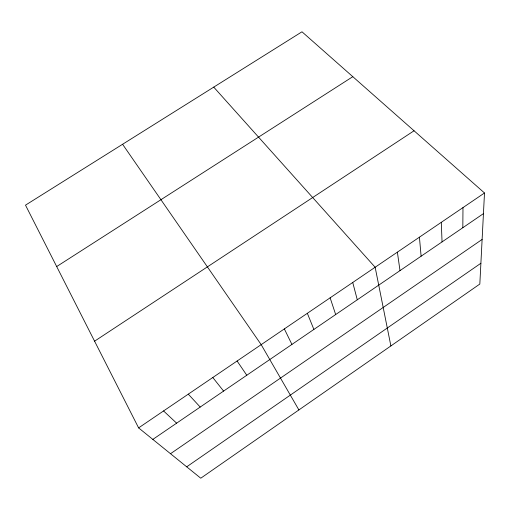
<?xml version="1.0" encoding="UTF-8"?>
<svg xmlns="http://www.w3.org/2000/svg" width="510" height="510" viewBox="0 0 510 510"><rect width="100%" height="100%" fill="white"/><g stroke="black" fill="none" stroke-linecap="round" stroke-linejoin="round"><path stroke-width="0.76" d="M462.825 227.715L462.984 207.595M484.5 192.984L479.827 284.051L200.768 478.208L138.612 427.89L25.5 205.147L301.984 31.792L484.5 192.984L138.612 427.89M186.698 466.822L480.898 263.249M170.506 453.715L482.116 239.445M152.834 439.41L483.442 213.639M94.579 341.177L414.056 130.77M56.68 266.551L352.812 76.678M163.557 410.945L176.626 423.166M188.286 394.153L200.207 407.056M213.735 87.121L375.15 267.253L390.883 345.939M212.797 377.508L223.597 391.087M122.585 144.273L261.184 344.652L298.892 409.938M237.093 361.01L246.783 375.252M284.357 328.912L291.924 344.428M307.339 313.299L313.886 329.428M330.136 297.821L335.669 314.549M352.735 282.47L357.287 299.791M397.379 252.15L399.999 270.619M419.43 237.182L421.107 256.205M441.297 222.328L442.049 241.906"/></g></svg>
